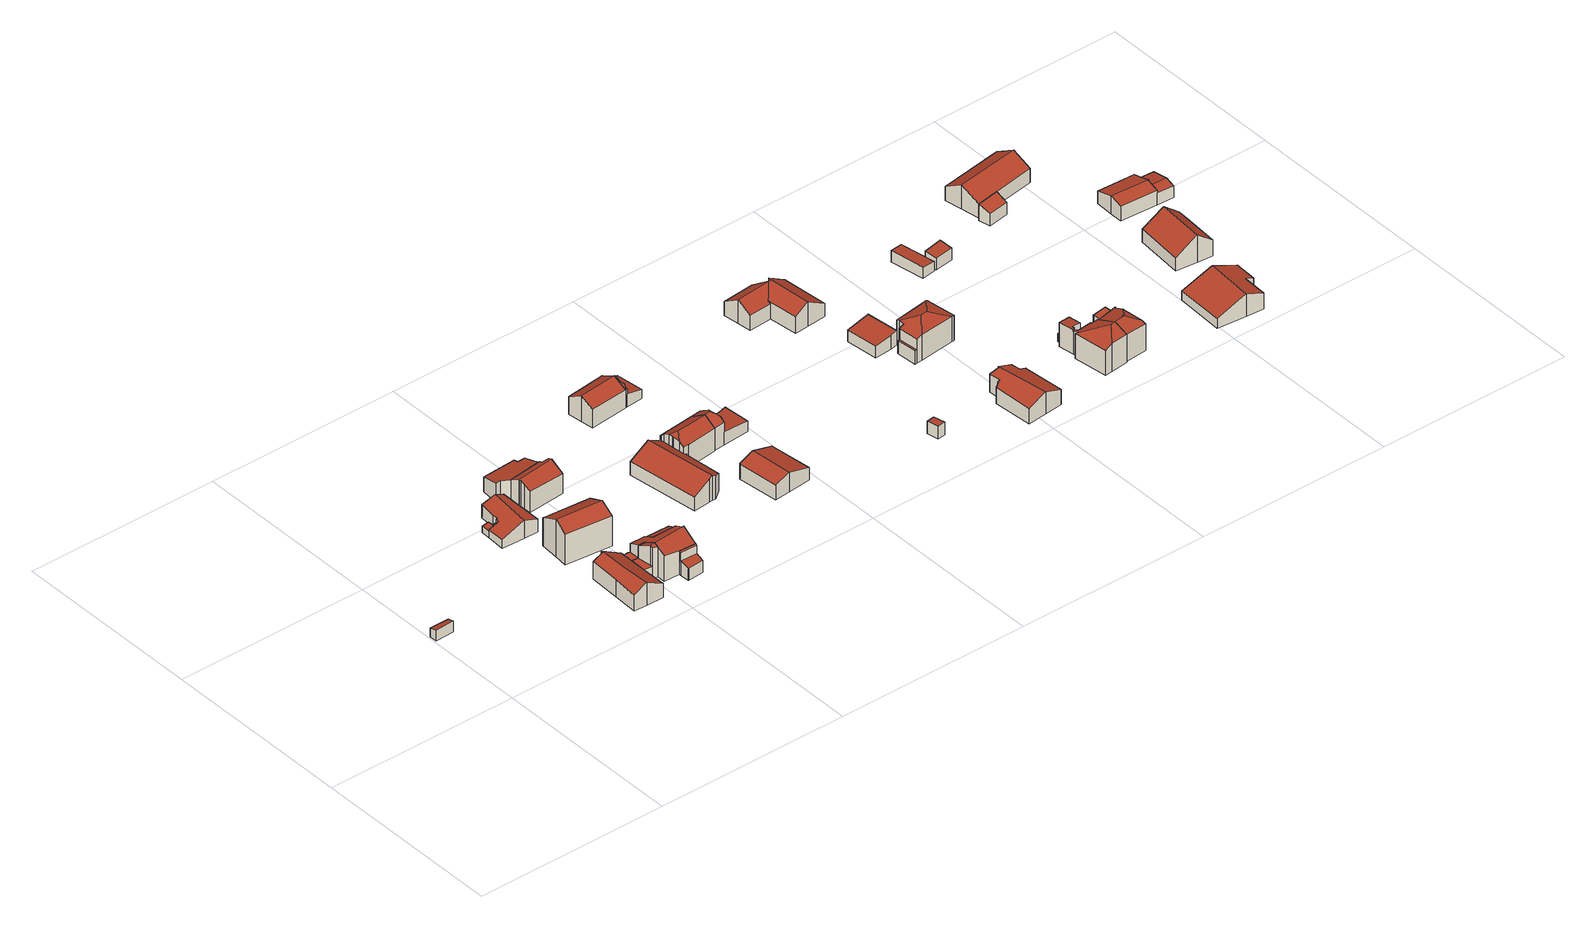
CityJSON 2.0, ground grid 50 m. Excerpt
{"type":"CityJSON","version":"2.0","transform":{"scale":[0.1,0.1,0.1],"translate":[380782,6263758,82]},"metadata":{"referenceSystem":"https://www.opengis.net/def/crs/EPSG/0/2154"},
"CityObjects":{
"building1":{"type":"Building","attributes":{"b3_dak_type":"slanted","b3_h_dak_50p":84.98,"b3_h_dak_70p":85.06,"b3_h_dak_max":85.24,"b3_h_dak_min":84.7,"b3_h_maaiveld":82.26,"b3_kas_warenhuis":false,"b3_reconstructie_onvolledig":false,"b3_rmse_lod12":0.183,"b3_rmse_lod13":0.183,"b3_rmse_lod22":0.0632,"b3_val3dity_lod12":"[]","b3_val3dity_lod13":"[]","b3_val3dity_lod22":"[]","b3_volume_lod12":24.46,"b3_volume_lod13":24.46,"b3_volume_lod22":23.92,"oorspronkelijkbouwjaar":2000},"children":["building1-1"]},
"building1-1":{"type":"BuildingPart","parents":["building1"],"geometry":[{"type":"Solid","lod":"2.2","boundaries":[[[[0,1,2,3]],[[4,2,1,5]],[[6,3,2,4]],[[7,0,3,6]],[[5,1,0,7]],[[5,7,6,4]]]],"semantics":{"surfaces":[{"type":"GroundSurface"},{"type":"WallSurface","on_footprint_edge":true},{"type":"RoofSurface"}],"values":[[0,1,1,1,1,2]]}}]},
"building2":{"type":"Building","attributes":{"b3_dak_type":"slanted","b3_h_dak_50p":87.79,"b3_h_dak_70p":88.23,"b3_h_dak_max":88.96,"b3_h_dak_min":86.03,"b3_h_maaiveld":82.84,"b3_kas_warenhuis":false,"b3_reconstructie_onvolledig":false,"b3_rmse_lod12":0.797,"b3_rmse_lod13":0.797,"b3_rmse_lod22":0.0505,"b3_val3dity_lod12":"[]","b3_val3dity_lod13":"[]","b3_val3dity_lod22":"[]","b3_volume_lod12":601.27,"b3_volume_lod13":601.27,"b3_volume_lod22":552.22,"oorspronkelijkbouwjaar":2000},"children":["building2-1"]},
"building2-1":{"type":"BuildingPart","parents":["building2"],"geometry":[{"type":"Solid","lod":"2.2","boundaries":[[[[8,9,10,11,12,13,14,15,16]],[[17,12,11,18]],[[18,11,10,19]],[[19,10,9,20]],[[21,16,15,22]],[[22,15,14,23]],[[24,13,12,17]],[[25,8,16,21]],[[23,14,13,24]],[[20,9,8,25]],[[23,26,20,25,21,22]],[[20,26,23,24,17,18,19]]]],"semantics":{"surfaces":[{"type":"GroundSurface"},{"type":"WallSurface","on_footprint_edge":true},{"type":"RoofSurface"}],"values":[[0,1,1,1,1,1,1,1,1,1,2,2]]}}]},
"building3":{"type":"Building","attributes":{"b3_dak_type":"slanted","b3_h_dak_50p":86.35,"b3_h_dak_70p":90.58,"b3_h_dak_max":91.64,"b3_h_dak_min":86.2,"b3_h_maaiveld":83.06,"b3_kas_warenhuis":false,"b3_reconstructie_onvolledig":false,"b3_rmse_lod12":2.87,"b3_rmse_lod13":0.502,"b3_rmse_lod22":0.0471,"b3_val3dity_lod12":"[]","b3_val3dity_lod13":"[]","b3_val3dity_lod22":"[]","b3_volume_lod12":102.48,"b3_volume_lod13":75.88,"b3_volume_lod22":73.31,"oorspronkelijkbouwjaar":2000},"children":["building3-1"]},
"building3-1":{"type":"BuildingPart","parents":["building3"],"geometry":[{"type":"Solid","lod":"2.2","boundaries":[[[[27,28,29,30,31,32,33]],[[34,29,28,35]],[[36,30,29,34]],[[37,33,32,38]],[[39,40,31,30,36]],[[38,32,31,40]],[[41,27,33,37]],[[35,28,27,41,42]],[[42,41,43,44]],[[44,43,40,39]],[[44,39,36,34]],[[44,34,35,42]],[[40,43,41,37,38]]]],"semantics":{"surfaces":[{"type":"GroundSurface"},{"type":"WallSurface","on_footprint_edge":true},{"type":"WallSurface","on_footprint_edge":false},{"type":"RoofSurface"}],"values":[[0,1,1,1,1,1,1,1,2,2,3,3,3]]}}]},
"building4":{"type":"Building","attributes":{"b3_dak_type":"slanted","b3_h_dak_50p":91.77,"b3_h_dak_70p":92.19,"b3_h_dak_max":92.94,"b3_h_dak_min":90.46,"b3_h_maaiveld":82.99,"b3_kas_warenhuis":false,"b3_reconstructie_onvolledig":false,"b3_rmse_lod12":0.772,"b3_rmse_lod13":0.772,"b3_rmse_lod22":0.0287,"b3_val3dity_lod12":"[]","b3_val3dity_lod13":"[]","b3_val3dity_lod22":"[]","b3_volume_lod12":939.63,"b3_volume_lod13":939.63,"b3_volume_lod22":898.48,"oorspronkelijkbouwjaar":2000},"children":["building4-1"]},
"building4-1":{"type":"BuildingPart","parents":["building4"],"geometry":[{"type":"Solid","lod":"2.2","boundaries":[[[[45,46,47,48,49,50,51]],[[52,49,48,53]],[[54,45,51,55]],[[55,51,50,56]],[[56,50,49,52]],[[53,48,47,57]],[[57,47,46,58]],[[58,46,45,54]],[[56,52,54,55]],[[58,54,52,53,57]]]],"semantics":{"surfaces":[{"type":"GroundSurface"},{"type":"WallSurface","on_footprint_edge":true},{"type":"RoofSurface"}],"values":[[0,1,1,1,1,1,1,1,2,2]]}}]},
"building5":{"type":"Building","attributes":{"b3_dak_type":"slanted","b3_h_dak_50p":90.3,"b3_h_dak_70p":90.83,"b3_h_dak_max":91.62,"b3_h_dak_min":85.08,"b3_h_maaiveld":83.13,"b3_kas_warenhuis":false,"b3_reconstructie_onvolledig":false,"b3_rmse_lod12":1.57,"b3_rmse_lod13":0.884,"b3_rmse_lod22":0.0894,"b3_val3dity_lod12":"[]","b3_val3dity_lod13":"[]","b3_val3dity_lod22":"[]","b3_volume_lod12":560.76,"b3_volume_lod13":534.8,"b3_volume_lod22":502.31,"oorspronkelijkbouwjaar":2000},"children":["building5-1"]},
"building5-1":{"type":"BuildingPart","parents":["building5"],"geometry":[{"type":"Solid","lod":"2.2","boundaries":[[[[59,33,60,61,62,63,64,65,66,67,68,69,70,71,72,73,28]],[[74,75,60,33,37]],[[76,77,75,74]],[[77,63,62,78]],[[79,28,73,80]],[[81,64,63,77,76,82]],[[80,73,72,83]],[[83,72,71,84]],[[85,69,68,86]],[[87,70,69,85]],[[84,71,70,87]],[[88,89,59,28,79]],[[90,65,64,81]],[[91,66,65,90]],[[92,67,66,91]],[[93,61,60,75]],[[78,62,61,93]],[[86,68,67,92]],[[37,33,59,89]],[[82,76,89,88]],[[78,93,75,77]],[[89,76,74,37]],[[80,86,92,91,90,81,82,88,79]],[[86,80,83,84,87,85]]]],"semantics":{"surfaces":[{"type":"GroundSurface"},{"type":"WallSurface","on_footprint_edge":true},{"type":"WallSurface","on_footprint_edge":false},{"type":"RoofSurface"}],"values":[[0,1,2,1,1,1,1,1,1,1,1,1,1,1,1,1,1,1,1,2,3,3,3,3]]}}]},
"building6":{"type":"Building","attributes":{"b3_dak_type":"slanted","b3_h_dak_50p":87.67,"b3_h_dak_70p":88.48,"b3_h_dak_max":90.01,"b3_h_dak_min":84.7,"b3_h_maaiveld":82.99,"b3_kas_warenhuis":false,"b3_reconstructie_onvolledig":false,"b3_rmse_lod12":1.02,"b3_rmse_lod13":1.02,"b3_rmse_lod22":0.0964,"b3_val3dity_lod12":"[]","b3_val3dity_lod13":"[]","b3_val3dity_lod22":"[]","b3_volume_lod12":1114.11,"b3_volume_lod13":1114.11,"b3_volume_lod22":996.65,"oorspronkelijkbouwjaar":2000},"children":["building6-1","building6-2"]},
"building6-1":{"type":"BuildingPart","parents":["building6"],"geometry":[{"type":"Solid","lod":"2.2","boundaries":[[[[94,95,96,97,98,99,100,101,102,103,104,105,106,107,108,109,110,111,112,113,114]],[[115,114,113,116]],[[117,100,99,118,119]],[[119,118,120,121]],[[121,120,111,110,122]],[[122,110,109,123]],[[123,109,108,124]],[[125,102,101,126]],[[126,101,100,117]],[[118,99,98,127]],[[128,96,95,129]],[[127,98,97,130]],[[130,97,96,128]],[[131,94,114,115]],[[132,103,102,125]],[[133,104,103,132]],[[134,107,106,135]],[[124,108,107,134]],[[135,106,105,136]],[[136,105,104,133]],[[137,112,111,120]],[[116,113,112,137]],[[129,95,94,131]],[[122,125,126,117,119,121]],[[129,131,115,116,137,120,118,127,130,128]],[[125,122,123,124,134,135,136,133,132]]]],"semantics":{"surfaces":[{"type":"GroundSurface"},{"type":"WallSurface","on_footprint_edge":true},{"type":"WallSurface","on_footprint_edge":false},{"type":"RoofSurface"}],"values":[[0,1,1,2,1,1,1,1,1,1,1,1,1,1,1,1,1,1,1,1,1,1,1,3,3,3]]}}]},
"building6-2":{"type":"BuildingPart","parents":["building6"],"geometry":[{"type":"Solid","lod":"2.2","boundaries":[[[[138,139,140,141,142,143,144,145,146,147,148,149,150]],[[151,152,153,154]],[[155,139,138,156]],[[156,138,150,157]],[[158,147,146,159]],[[159,146,145,160]],[[161,148,147,158]],[[160,145,144,153]],[[154,153,144,143,162]],[[163,140,139,155]],[[162,143,142,164]],[[165,161,152,151]],[[166,149,148,161,165]],[[157,150,149,166]],[[167,141,140,163]],[[164,142,141,167]],[[152,161,158,159,160,153]],[[164,155,156,157,166,165,151,154,162]],[[164,167,163,155]]]],"semantics":{"surfaces":[{"type":"GroundSurface"},{"type":"WallSurface","on_footprint_edge":false},{"type":"WallSurface","on_footprint_edge":true},{"type":"RoofSurface"}],"values":[[0,1,2,2,2,2,2,2,2,2,2,1,2,2,2,2,3,3,3]]}}]},
"building7":{"type":"Building","attributes":{"b3_dak_type":"slanted","b3_h_dak_50p":86.74,"b3_h_dak_70p":86.91,"b3_h_dak_max":89.4,"b3_h_dak_min":86.29,"b3_h_maaiveld":83.19,"b3_kas_warenhuis":false,"b3_reconstructie_onvolledig":false,"b3_rmse_lod12":1.08,"b3_rmse_lod13":1.08,"b3_rmse_lod22":0.0556,"b3_val3dity_lod12":"[]","b3_val3dity_lod13":"[]","b3_val3dity_lod22":"[]","b3_volume_lod12":47.01,"b3_volume_lod13":47.01,"b3_volume_lod22":50.11,"oorspronkelijkbouwjaar":2000},"children":["building7-1"]},
"building7-1":{"type":"BuildingPart","parents":["building7"],"geometry":[{"type":"Solid","lod":"2.2","boundaries":[[[[168,169,170,171,172,173,174]],[[175,169,168,176]],[[177,178,176,179]],[[84,173,172,178,177]],[[178,172,171,180]],[[181,174,173,84]],[[180,171,170,182]],[[182,170,169,175]],[[179,176,168,174,181]],[[182,175,176,178,180]],[[179,181,84,177]]]],"semantics":{"surfaces":[{"type":"GroundSurface"},{"type":"WallSurface","on_footprint_edge":true},{"type":"WallSurface","on_footprint_edge":false},{"type":"RoofSurface"}],"values":[[0,1,2,1,1,1,1,1,1,3,3]]}}]},
"building8":{"type":"Building","attributes":{"b3_dak_type":"slanted","b3_h_dak_50p":89.54,"b3_h_dak_70p":89.79,"b3_h_dak_max":90.24,"b3_h_dak_min":88.8,"b3_h_maaiveld":83.33,"b3_kas_warenhuis":false,"b3_reconstructie_onvolledig":false,"b3_rmse_lod12":0.358,"b3_rmse_lod13":0.358,"b3_rmse_lod22":0.08,"b3_val3dity_lod12":"[]","b3_val3dity_lod13":"[]","b3_val3dity_lod22":"[]","b3_volume_lod12":74.98,"b3_volume_lod13":74.98,"b3_volume_lod22":73.35,"oorspronkelijkbouwjaar":2000},"children":["building8-1"]},
"building8-1":{"type":"BuildingPart","parents":["building8"],"geometry":[{"type":"Solid","lod":"2.2","boundaries":[[[[183,184,185,186]],[[187,184,183,188]],[[189,185,184,187]],[[188,183,186,190]],[[190,186,185,189]],[[190,189,187,188]]]],"semantics":{"surfaces":[{"type":"GroundSurface"},{"type":"WallSurface","on_footprint_edge":true},{"type":"RoofSurface"}],"values":[[0,1,1,1,1,2]]}}]},
"building9":{"type":"Building","attributes":{"b3_dak_type":"slanted","b3_h_dak_50p":89.58,"b3_h_dak_70p":90.13,"b3_h_dak_max":92.43,"b3_h_dak_min":85.33,"b3_h_maaiveld":83.82,"b3_kas_warenhuis":false,"b3_reconstructie_onvolledig":false,"b3_rmse_lod12":1.23,"b3_rmse_lod13":1.23,"b3_rmse_lod22":0.168,"b3_val3dity_lod12":"[]","b3_val3dity_lod13":"[]","b3_val3dity_lod22":"[306]","b3_volume_lod12":1476.25,"b3_volume_lod13":1476.25,"b3_volume_lod22":1349.57,"oorspronkelijkbouwjaar":2000},"children":["building9-1"]},
"building9-1":{"type":"BuildingPart","parents":["building9"],"geometry":[{"type":"Solid","lod":"2.2","boundaries":[[[[191,192,193,194,195,196,197,198,199,200,201,202,203,204,205]],[[206,207,208,209]],[[210,211,197,196,212]],[[213,199,198,214]],[[214,198,197,211]],[[209,208,215,216]],[[217,218,219,220]],[[212,196,195,221]],[[221,195,194,222]],[[222,194,193,223]],[[223,193,192,224]],[[225,205,204,226]],[[216,215,227,228]],[[229,230,207,206]],[[220,219,230,229]],[[231,202,201,232]],[[232,201,200,233]],[[233,200,199,213]],[[234,191,205,225]],[[235,203,202,231]],[[226,204,203,235]],[[224,192,191,234,236]],[[237,238,218,217]],[[228,227,211,210]],[[236,234,238,237]],[[220,229,206,209,239,217]],[[232,225,226,235,231]],[[228,210,212,221,240,239,209,216]],[[236,237,217,239,240,221,222,223,224]],[[225,232,233,213,214,211,227,215,208,207,230,219,218,238,234]]]],"semantics":{"surfaces":[{"type":"GroundSurface"},{"type":"WallSurface","on_footprint_edge":false},{"type":"WallSurface","on_footprint_edge":true},{"type":"RoofSurface"}],"values":[[0,1,2,2,2,1,1,2,2,2,2,2,1,1,1,2,2,2,2,2,2,2,1,1,1,3,3,3,3,3]]}}]},
"building10":{"type":"Building","attributes":{"b3_dak_type":"slanted","b3_h_dak_50p":90.1,"b3_h_dak_70p":90.48,"b3_h_dak_max":91.11,"b3_h_dak_min":89.05,"b3_h_maaiveld":84.36,"b3_kas_warenhuis":false,"b3_reconstructie_onvolledig":false,"b3_rmse_lod12":0.648,"b3_rmse_lod13":0.648,"b3_rmse_lod22":0.0218,"b3_val3dity_lod12":"[]","b3_val3dity_lod13":"[]","b3_val3dity_lod22":"[201]","b3_volume_lod12":441.65,"b3_volume_lod13":441.65,"b3_volume_lod22":416.26,"oorspronkelijkbouwjaar":2000},"children":["building10-1"]},
"building10-1":{"type":"BuildingPart","parents":["building10"],"geometry":[{"type":"Solid","lod":"2.2","boundaries":[[[[241,242,243,244,245,246,247]],[[248,241,247,249]],[[250,245,244,251]],[[252,243,242,253]],[[249,247,246,254]],[[253,242,241,248]],[[254,246,245,250]],[[251,244,243,252]],[[253,248,249,254]],[[251,252,253,254,250]]]],"semantics":{"surfaces":[{"type":"GroundSurface"},{"type":"WallSurface","on_footprint_edge":true},{"type":"RoofSurface"}],"values":[[0,1,1,1,1,1,1,1,2,2]]}}]},
"building11":{"type":"Building","attributes":{"b3_dak_type":"slanted","b3_h_dak_50p":88.26,"b3_h_dak_70p":88.58,"b3_h_dak_max":89.19,"b3_h_dak_min":87.08,"b3_h_maaiveld":83.81,"b3_kas_warenhuis":false,"b3_reconstructie_onvolledig":false,"b3_rmse_lod12":0.593,"b3_rmse_lod13":0.593,"b3_rmse_lod22":0.0233,"b3_val3dity_lod12":"[]","b3_val3dity_lod13":"[]","b3_val3dity_lod22":"[]","b3_volume_lod12":516.7,"b3_volume_lod13":516.7,"b3_volume_lod22":480.72,"oorspronkelijkbouwjaar":2000},"children":["building11-1"]},
"building11-1":{"type":"BuildingPart","parents":["building11"],"geometry":[{"type":"Solid","lod":"2.2","boundaries":[[[[255,256,257,258,259,260,261,262]],[[263,256,255,264]],[[264,255,262,265]],[[266,257,256,263]],[[265,262,261,267]],[[268,258,257,266]],[[269,259,258,268]],[[267,261,260,270]],[[270,260,259,269]],[[267,268,266,263,264,265]],[[270,269,268,267]]]],"semantics":{"surfaces":[{"type":"GroundSurface"},{"type":"WallSurface","on_footprint_edge":true},{"type":"RoofSurface"}],"values":[[0,1,1,1,1,1,1,1,1,2,2]]}}]},
"building12":{"type":"Building","attributes":{"b3_dak_type":"slanted","b3_h_dak_50p":87.43,"b3_h_dak_70p":87.68,"b3_h_dak_max":91.15,"b3_h_dak_min":86.71,"b3_h_maaiveld":84.43,"b3_kas_warenhuis":false,"b3_reconstructie_onvolledig":false,"b3_rmse_lod12":1.05,"b3_rmse_lod13":1.05,"b3_rmse_lod22":0.369,"b3_val3dity_lod12":"[]","b3_val3dity_lod13":"[]","b3_val3dity_lod22":"[]","b3_volume_lod12":102.94,"b3_volume_lod13":102.94,"b3_volume_lod22":99.22,"oorspronkelijkbouwjaar":2000},"children":["building12-1"]},
"building12-1":{"type":"BuildingPart","parents":["building12"],"geometry":[{"type":"Solid","lod":"2.2","boundaries":[[[[247,246,271,272,273,274]],[[275,272,271,276]],[[277,273,272,275]],[[276,271,246,278]],[[279,280,278,254]],[[281,274,273,277]],[[249,247,274,281,282]],[[254,278,246,247,249]],[[282,281,283,284]],[[285,286,287,288]],[[288,287,280,279]],[[284,283,286,285]],[[284,285,288,279,254,249,282]],[[286,283,281,277,275,276,278,280,287]]]],"semantics":{"surfaces":[{"type":"GroundSurface"},{"type":"WallSurface","on_footprint_edge":true},{"type":"WallSurface","on_footprint_edge":false},{"type":"RoofSurface"}],"values":[[0,1,1,1,2,1,1,1,2,2,2,2,3,3]]}}]},
"building13":{"type":"Building","attributes":{"b3_dak_type":"slanted","b3_h_dak_50p":87.21,"b3_h_dak_70p":89.55,"b3_h_dak_max":91.91,"b3_h_dak_min":86.54,"b3_h_maaiveld":83.88,"b3_kas_warenhuis":false,"b3_reconstructie_onvolledig":false,"b3_rmse_lod12":1.86,"b3_rmse_lod13":0.477,"b3_rmse_lod22":0.0956,"b3_val3dity_lod12":"[]","b3_val3dity_lod13":"[]","b3_val3dity_lod22":"[]","b3_volume_lod12":240.67,"b3_volume_lod13":294.83,"b3_volume_lod22":278.06,"oorspronkelijkbouwjaar":2000},"children":["building13-1"]},
"building13-1":{"type":"BuildingPart","parents":["building13"],"geometry":[{"type":"Solid","lod":"2.2","boundaries":[[[[289,290,291,292,293,294,295,296,297]],[[298,299,300,301]],[[301,300,302,303]],[[222,295,294,304]],[[304,294,293,212]],[[305,306,307,308]],[[309,292,291,310]],[[212,293,292,309,311]],[[311,309,312,313]],[[314,315,297,296,316]],[[317,289,297,315]],[[316,296,295,222]],[[313,312,306,305]],[[310,291,290,318]],[[318,290,289,317]],[[303,302,315,314]],[[308,307,299,298]],[[313,305,319,304,212,311]],[[308,298,301,303,320,319,305]],[[303,314,316,222,304,319,320]],[[299,307,306,312,309,310,318,317,315,302,300]]]],"semantics":{"surfaces":[{"type":"GroundSurface"},{"type":"WallSurface","on_footprint_edge":false},{"type":"WallSurface","on_footprint_edge":true},{"type":"RoofSurface"}],"values":[[0,1,1,2,2,1,2,2,1,2,2,2,1,2,2,1,1,3,3,3,3]]}}]},
"building14":{"type":"Building","attributes":{"b3_dak_type":"horizontal","b3_h_dak_50p":87.62,"b3_h_dak_70p":87.65,"b3_h_dak_max":87.75,"b3_h_dak_min":87.48,"b3_h_maaiveld":84.26,"b3_kas_warenhuis":false,"b3_reconstructie_onvolledig":false,"b3_rmse_lod12":0.069,"b3_rmse_lod13":0.069,"b3_rmse_lod22":0.041,"b3_val3dity_lod12":"[]","b3_val3dity_lod13":"[]","b3_val3dity_lod22":"[]","b3_volume_lod12":21.98,"b3_volume_lod13":21.98,"b3_volume_lod22":21.77,"oorspronkelijkbouwjaar":2000},"children":["building14-1"]},
"building14-1":{"type":"BuildingPart","parents":["building14"],"geometry":[{"type":"Solid","lod":"2.2","boundaries":[[[[321,322,323,324]],[[325,321,324,326]],[[326,324,323,327]],[[327,323,322,328]],[[328,322,321,325]],[[328,325,326,327]]]],"semantics":{"surfaces":[{"type":"GroundSurface"},{"type":"WallSurface","on_footprint_edge":true},{"type":"RoofSurface"}],"values":[[0,1,1,1,1,2]]}}]},
"building15":{"type":"Building","attributes":{"b3_dak_type":"slanted","b3_h_dak_50p":90.36,"b3_h_dak_70p":90.85,"b3_h_dak_max":91.66,"b3_h_dak_min":88.48,"b3_h_maaiveld":85.11,"b3_kas_warenhuis":false,"b3_reconstructie_onvolledig":false,"b3_rmse_lod12":0.97,"b3_rmse_lod13":0.97,"b3_rmse_lod22":0.0433,"b3_val3dity_lod12":"[]","b3_val3dity_lod13":"[]","b3_val3dity_lod22":"[201]","b3_volume_lod12":926.29,"b3_volume_lod13":926.29,"b3_volume_lod22":838.85,"oorspronkelijkbouwjaar":2000},"children":["building15-1"]},
"building15-1":{"type":"BuildingPart","parents":["building15"],"geometry":[{"type":"Solid","lod":"2.2","boundaries":[[[[329,330,331,332,333,334,335,336,337,338,339]],[[340,341,342,343]],[[343,342,344]],[[345,335,334,346]],[[346,334,333,347]],[[348,349,336,335,345]],[[350,337,336,349]],[[351,338,337,350]],[[352,339,338,351]],[[349,348,353]],[[354,332,331,355]],[[355,331,330,341,340]],[[347,333,332,354]],[[356,329,339,352]],[[341,330,329,356]],[[353,348,345,346,344,342]],[[347,354,355,340,343,344,346]],[[342,351,350,349,353]],[[351,342,341,356,352]]]],"semantics":{"surfaces":[{"type":"GroundSurface"},{"type":"WallSurface","on_footprint_edge":false},{"type":"WallSurface","on_footprint_edge":true},{"type":"RoofSurface"}],"values":[[0,1,1,2,2,2,2,2,2,1,2,2,2,2,2,3,3,3,3]]}}]},
"building16":{"type":"Building","attributes":{"b3_dak_type":"multiple horizontal","b3_h_dak_50p":88.19,"b3_h_dak_70p":88.34,"b3_h_dak_max":91.47,"b3_h_dak_min":87.82,"b3_h_maaiveld":84.66,"b3_kas_warenhuis":false,"b3_reconstructie_onvolledig":false,"b3_rmse_lod12":0.484,"b3_rmse_lod13":0.484,"b3_rmse_lod22":0.395,"b3_val3dity_lod12":"[]","b3_val3dity_lod13":"[]","b3_val3dity_lod22":"[]","b3_volume_lod12":197.73,"b3_volume_lod13":197.73,"b3_volume_lod22":189.98,"oorspronkelijkbouwjaar":2000},"children":["building16-1"]},
"building16-1":{"type":"BuildingPart","parents":["building16"],"geometry":[{"type":"Solid","lod":"2.2","boundaries":[[[[357,358,359,360,361]],[[362,358,357,363]],[[363,357,361,364]],[[365,359,358,362]],[[366,360,359,365]],[[364,361,360,366]],[[364,366,365,362,363]]]],"semantics":{"surfaces":[{"type":"GroundSurface"},{"type":"WallSurface","on_footprint_edge":true},{"type":"RoofSurface"}],"values":[[0,1,1,1,1,1,2]]}}]},
"building17":{"type":"Building","attributes":{"b3_dak_type":"slanted","b3_h_dak_50p":89.66,"b3_h_dak_70p":89.98,"b3_h_dak_max":90.63,"b3_h_dak_min":88.58,"b3_h_maaiveld":84.7,"b3_kas_warenhuis":false,"b3_reconstructie_onvolledig":false,"b3_rmse_lod12":0.62,"b3_rmse_lod13":0.62,"b3_rmse_lod22":0.0308,"b3_val3dity_lod12":"[]","b3_val3dity_lod13":"[]","b3_val3dity_lod22":"[]","b3_volume_lod12":635.58,"b3_volume_lod13":635.58,"b3_volume_lod22":594.95,"oorspronkelijkbouwjaar":2000},"children":["building17-1"]},
"building17-1":{"type":"BuildingPart","parents":["building17"],"geometry":[{"type":"Solid","lod":"2.2","boundaries":[[[[367,368,369,370,371,372,373,374,375,376,377,378,379,380,381,382,383,384]],[[385,374,373,386]],[[387,375,374,385]],[[386,373,372,388]],[[389,377,376,390]],[[390,376,375,387]],[[391,370,369,392]],[[393,384,383,394]],[[394,383,382,395]],[[395,382,381,396]],[[388,372,371,397]],[[398,378,377,389]],[[396,381,380,399]],[[399,380,379,400]],[[400,379,378,398]],[[397,371,370,391]],[[392,369,368,401]],[[402,367,384,393]],[[401,368,367,402]],[[397,400,398,389,390,387,385,386,388]],[[400,397,391,392,401,402,393,394,395,396,399]]]],"semantics":{"surfaces":[{"type":"GroundSurface"},{"type":"WallSurface","on_footprint_edge":true},{"type":"RoofSurface"}],"values":[[0,1,1,1,1,1,1,1,1,1,1,1,1,1,1,1,1,1,1,2,2]]}}]},
"building18":{"type":"Building","attributes":{"b3_dak_type":"slanted","b3_h_dak_50p":91.85,"b3_h_dak_70p":92.13,"b3_h_dak_max":93.68,"b3_h_dak_min":88.23,"b3_h_maaiveld":84.84,"b3_kas_warenhuis":false,"b3_reconstructie_onvolledig":false,"b3_rmse_lod12":0.992,"b3_rmse_lod13":0.479,"b3_rmse_lod22":0.143,"b3_val3dity_lod12":"[]","b3_val3dity_lod13":"[]","b3_val3dity_lod22":"[]","b3_volume_lod12":647.7,"b3_volume_lod13":636.54,"b3_volume_lod22":617.47,"oorspronkelijkbouwjaar":2000},"children":["building18-1"]},
"building18-1":{"type":"BuildingPart","parents":["building18"],"geometry":[{"type":"Solid","lod":"2.2","boundaries":[[[[403,404,405,406,407,408,409,410,411,412,413,414,415,416,417]],[[418,406,405,419]],[[420,407,406,418,421]],[[421,418,422,423]],[[419,405,404,424]],[[425,410,409,426]],[[426,409,408,427]],[[423,422,403,417,428]],[[429,411,410,425]],[[427,408,407,420]],[[430,416,415,431]],[[431,415,414,432]],[[432,414,413,433]],[[428,417,416,430]],[[424,404,403,422]],[[433,413,412,434]],[[434,412,411,429]],[[428,435,427,420,421,423]],[[435,436,425,426,427]],[[428,430,437,436,435]],[[424,422,418,419]],[[434,429,425,436,437,430,431,432,433]]]],"semantics":{"surfaces":[{"type":"GroundSurface"},{"type":"WallSurface","on_footprint_edge":true},{"type":"WallSurface","on_footprint_edge":false},{"type":"RoofSurface"}],"values":[[0,1,1,2,1,1,1,1,1,1,1,1,1,1,1,1,1,3,3,3,3,3]]}}]},
"building19":{"type":"Building","attributes":{"b3_dak_type":"slanted","b3_h_dak_50p":92.18,"b3_h_dak_70p":92.72,"b3_h_dak_max":94.04,"b3_h_dak_min":87.14,"b3_h_maaiveld":85,"b3_kas_warenhuis":false,"b3_reconstructie_onvolledig":false,"b3_rmse_lod12":1.75,"b3_rmse_lod13":0.882,"b3_rmse_lod22":0.0841,"b3_val3dity_lod12":"[]","b3_val3dity_lod13":"[]","b3_val3dity_lod22":"[]","b3_volume_lod12":627.2,"b3_volume_lod13":593.58,"b3_volume_lod22":560.52,"oorspronkelijkbouwjaar":2000},"children":["building19-1"]},
"building19-1":{"type":"BuildingPart","parents":["building19"],"geometry":[{"type":"Solid","lod":"2.2","boundaries":[[[[438,439,440,441,442,443,444,445,446,447,448,449,450,451,452,453,454,455,456,457]],[[458,440,439,459]],[[460,441,440,458,461]],[[462,443,442,463]],[[464,445,444,465]],[[466,467,468,469]],[[467,454,453,470]],[[471,452,451,472]],[[470,453,452,471]],[[465,444,443,462]],[[461,458,473,474]],[[474,473,475,476]],[[463,442,441,460]],[[477,449,448,478,479]],[[480,455,454,467,466]],[[481,482,456,455,480]],[[483,457,456,482]],[[479,478,482,481]],[[484,447,446,485]],[[485,446,445,464]],[[472,451,450,486]],[[469,468,486,487]],[[478,448,447,484]],[[476,475,438,457,483]],[[459,439,438,475]],[[487,486,450,449,477]],[[463,460,488,489,462]],[[488,464,465,462,489]],[[486,468,467,470,471,472]],[[476,483,482,478,484,485,464,488,460,461,474]],[[459,475,473,458]],[[487,477,479,481,480,466,469]]]],"semantics":{"surfaces":[{"type":"GroundSurface"},{"type":"WallSurface","on_footprint_edge":true},{"type":"WallSurface","on_footprint_edge":false},{"type":"RoofSurface"}],"values":[[0,1,1,1,1,2,1,1,1,1,2,2,1,1,1,1,1,2,1,1,1,2,1,1,1,1,3,3,3,3,3,3]]}}]},
"building20":{"type":"Building","attributes":{"b3_dak_type":"slanted","b3_h_dak_50p":88.07,"b3_h_dak_70p":88.17,"b3_h_dak_max":88.59,"b3_h_dak_min":87.8,"b3_h_maaiveld":85.17,"b3_kas_warenhuis":false,"b3_reconstructie_onvolledig":false,"b3_rmse_lod12":0.166,"b3_rmse_lod13":0.166,"b3_rmse_lod22":0.119,"b3_val3dity_lod12":"[]","b3_val3dity_lod13":"[]","b3_val3dity_lod22":"[]","b3_volume_lod12":95.17,"b3_volume_lod13":95.17,"b3_volume_lod22":91.82,"oorspronkelijkbouwjaar":2000},"children":["building20-1"]},
"building20-1":{"type":"BuildingPart","parents":["building20"],"geometry":[{"type":"Solid","lod":"2.2","boundaries":[[[[490,491,492,493]],[[494,490,493,495]],[[495,493,492,496]],[[496,492,491,497]],[[497,491,490,494]],[[497,494,495,496]]]],"semantics":{"surfaces":[{"type":"GroundSurface"},{"type":"WallSurface","on_footprint_edge":true},{"type":"RoofSurface"}],"values":[[0,1,1,1,1,2]]}}]},
"building21":{"type":"Building","attributes":{"b3_dak_type":"slanted","b3_h_dak_50p":92.69,"b3_h_dak_70p":93.09,"b3_h_dak_max":94.12,"b3_h_dak_min":88.19,"b3_h_maaiveld":85.27,"b3_kas_warenhuis":false,"b3_reconstructie_onvolledig":false,"b3_rmse_lod12":2.22,"b3_rmse_lod13":0.6,"b3_rmse_lod22":0.0757,"b3_val3dity_lod12":"[]","b3_val3dity_lod13":"[]","b3_val3dity_lod22":"[204]","b3_volume_lod12":545.87,"b3_volume_lod13":473.23,"b3_volume_lod22":454.11,"oorspronkelijkbouwjaar":2000},"children":["building21-1"]},
"building21-1":{"type":"BuildingPart","parents":["building21"],"geometry":[{"type":"Solid","lod":"2.2","boundaries":[[[[498,499,500,501,502,503,504,505,506,507,508,509,510,511]],[[460,502,501,463]],[[512,513,514]],[[515,516,503,502,460]],[[463,501,500,517]],[[518,509,508,519]],[[519,508,507,520]],[[521,504,503,516]],[[522,523,524,516,515]],[[525,505,504,521]],[[520,507,506,526]],[[517,500,499,527]],[[528,511,510,529,530]],[[531,498,511,528]],[[530,529,532,533]],[[529,510,509,518]],[[534,525,524,523]],[[526,506,505,525,534]],[[513,512,535]],[[527,499,498,531]],[[533,532,523,522]],[[524,525,521,516]],[[533,522,515,460,536,514,513,535,531,528,530]],[[527,512,514,536,460,463,517]],[[512,527,531,535]],[[523,532,529,518,519,520,526,534]]]],"semantics":{"surfaces":[{"type":"GroundSurface"},{"type":"WallSurface","on_footprint_edge":true},{"type":"WallSurface","on_footprint_edge":false},{"type":"RoofSurface"}],"values":[[0,1,2,1,1,1,1,1,2,1,1,1,1,1,2,1,2,1,2,1,2,3,3,3,3,3]]}}]},
"building22":{"type":"Building","attributes":{"b3_dak_type":"slanted","b3_h_dak_50p":88.34,"b3_h_dak_70p":88.52,"b3_h_dak_max":89.14,"b3_h_dak_min":88.21,"b3_h_maaiveld":84.97,"b3_kas_warenhuis":false,"b3_reconstructie_onvolledig":false,"b3_rmse_lod12":0.253,"b3_rmse_lod13":0.253,"b3_rmse_lod22":0.191,"b3_val3dity_lod12":"[]","b3_val3dity_lod13":"[]","b3_val3dity_lod22":"[]","b3_volume_lod12":54.71,"b3_volume_lod13":54.71,"b3_volume_lod22":53.26,"oorspronkelijkbouwjaar":2000},"children":["building22-1"]},
"building22-1":{"type":"BuildingPart","parents":["building22"],"geometry":[{"type":"Solid","lod":"2.2","boundaries":[[[[537,538,539,540]],[[541,537,540,542]],[[542,540,539,543]],[[543,539,538,544]],[[544,538,537,541]],[[544,541,542,543]]]],"semantics":{"surfaces":[{"type":"GroundSurface"},{"type":"WallSurface","on_footprint_edge":true},{"type":"RoofSurface"}],"values":[[0,1,1,1,1,2]]}}]},
"building23":{"type":"Building","attributes":{"b3_dak_type":"slanted","b3_h_dak_50p":89.71,"b3_h_dak_70p":90.01,"b3_h_dak_max":90.38,"b3_h_dak_min":89.06,"b3_h_maaiveld":85.86,"b3_kas_warenhuis":false,"b3_reconstructie_onvolledig":false,"b3_rmse_lod12":0.46,"b3_rmse_lod13":0.46,"b3_rmse_lod22":0.0169,"b3_val3dity_lod12":"[]","b3_val3dity_lod13":"[]","b3_val3dity_lod22":"[]","b3_volume_lod12":69.83,"b3_volume_lod13":69.83,"b3_volume_lod22":65.51,"oorspronkelijkbouwjaar":2000},"children":["building23-1"]},
"building23-1":{"type":"BuildingPart","parents":["building23"],"geometry":[{"type":"Solid","lod":"2.2","boundaries":[[[[545,546,547,548]],[[549,546,545,550]],[[550,545,548,551]],[[552,547,546,549]],[[551,548,547,552]],[[551,552,549,550]]]],"semantics":{"surfaces":[{"type":"GroundSurface"},{"type":"WallSurface","on_footprint_edge":true},{"type":"RoofSurface"}],"values":[[0,1,1,1,1,2]]}}]},
"building24":{"type":"Building","attributes":{"b3_dak_type":"slanted","b3_h_dak_50p":90.37,"b3_h_dak_70p":90.92,"b3_h_dak_max":91.8,"b3_h_dak_min":88.21,"b3_h_maaiveld":85.66,"b3_kas_warenhuis":false,"b3_reconstructie_onvolledig":false,"b3_rmse_lod12":1.15,"b3_rmse_lod13":1.15,"b3_rmse_lod22":0.0241,"b3_val3dity_lod12":"[]","b3_val3dity_lod13":"[]","b3_val3dity_lod22":"[]","b3_volume_lod12":853.07,"b3_volume_lod13":853.07,"b3_volume_lod22":748.32,"oorspronkelijkbouwjaar":2000},"children":["building24-1"]},
"building24-1":{"type":"BuildingPart","parents":["building24"],"geometry":[{"type":"Solid","lod":"2.2","boundaries":[[[[553,554,555,556,557,558,559,560]],[[561,555,554,562]],[[563,556,555,561]],[[562,554,553,564]],[[565,558,557,566]],[[567,559,558,565]],[[568,560,559,567]],[[566,557,556,563]],[[564,553,560,568]],[[562,564,563,561]],[[564,568,567,565,566,563]]]],"semantics":{"surfaces":[{"type":"GroundSurface"},{"type":"WallSurface","on_footprint_edge":true},{"type":"RoofSurface"}],"values":[[0,1,1,1,1,1,1,1,1,2,2]]}}]},
"building25":{"type":"Building","attributes":{"b3_dak_type":"slanted","b3_h_dak_50p":91.71,"b3_h_dak_70p":92.29,"b3_h_dak_max":94.22,"b3_h_dak_min":90.26,"b3_h_maaiveld":86.56,"b3_kas_warenhuis":false,"b3_reconstructie_onvolledig":false,"b3_rmse_lod12":0.998,"b3_rmse_lod13":0.998,"b3_rmse_lod22":0.0868,"b3_val3dity_lod12":"[]","b3_val3dity_lod13":"[]","b3_val3dity_lod22":"[104]","b3_volume_lod12":894.69,"b3_volume_lod13":894.69,"b3_volume_lod22":809.18,"oorspronkelijkbouwjaar":2000},"children":["building25-1"]},
"building25-1":{"type":"BuildingPart","parents":["building25"],"geometry":[{"type":"Solid","lod":"2.2","boundaries":[[[[569,570,571,572,573,574,575]],[[576,572,571,577]],[[578,573,572,576]],[[579,574,573,578]],[[577,571,570,580]],[[552,575,574,579]],[[581,569,575,552]],[[580,570,569,581]],[[581,576,577,580]],[[576,581,552,579,578]]]],"semantics":{"surfaces":[{"type":"GroundSurface"},{"type":"WallSurface","on_footprint_edge":true},{"type":"RoofSurface"}],"values":[[0,1,1,1,1,1,1,1,2,2]]}}]},
"building26":{"type":"Building","attributes":{"b3_dak_type":"slanted","b3_h_dak_50p":91.61,"b3_h_dak_70p":92.35,"b3_h_dak_max":93.4,"b3_h_dak_min":89.29,"b3_h_maaiveld":86,"b3_kas_warenhuis":false,"b3_reconstructie_onvolledig":false,"b3_rmse_lod12":1.3,"b3_rmse_lod13":1.3,"b3_rmse_lod22":0.0349,"b3_val3dity_lod12":"[]","b3_val3dity_lod13":"[]","b3_val3dity_lod22":"[]","b3_volume_lod12":713.86,"b3_volume_lod13":713.86,"b3_volume_lod22":637.01,"oorspronkelijkbouwjaar":2000},"children":["building26-1"]},
"building26-1":{"type":"BuildingPart","parents":["building26"],"geometry":[{"type":"Solid","lod":"2.2","boundaries":[[[[582,583,584,585,586,587,588]],[[589,588,587,590]],[[590,587,586,591]],[[591,586,585,592]],[[593,584,583,594]],[[592,585,584,593]],[[595,582,588,589]],[[594,583,582,595]],[[592,593,594,590,591]],[[594,595,589,590]]]],"semantics":{"surfaces":[{"type":"GroundSurface"},{"type":"WallSurface","on_footprint_edge":true},{"type":"RoofSurface"}],"values":[[0,1,1,1,1,1,1,1,2,2]]}}]},
"building27":{"type":"Building","attributes":{"b3_dak_type":"slanted","b3_h_dak_50p":90.19,"b3_h_dak_70p":90.51,"b3_h_dak_max":91.2,"b3_h_dak_min":88.84,"b3_h_maaiveld":86.16,"b3_kas_warenhuis":false,"b3_reconstructie_onvolledig":false,"b3_rmse_lod12":0.585,"b3_rmse_lod13":0.585,"b3_rmse_lod22":0.0323,"b3_val3dity_lod12":"[]","b3_val3dity_lod13":"[]","b3_val3dity_lod22":"[]","b3_volume_lod12":467.42,"b3_volume_lod13":467.42,"b3_volume_lod22":425.13,"oorspronkelijkbouwjaar":2000},"children":["building27-1"]},
"building27-1":{"type":"BuildingPart","parents":["building27"],"geometry":[{"type":"Solid","lod":"2.2","boundaries":[[[[596,597,598,599,600,601,602,603,604]],[[605,600,599,606]],[[607,604,603,608]],[[609,596,604,607]],[[610,602,601,611]],[[606,599,598,612]],[[612,598,597,613]],[[608,603,602,610,614]],[[614,610,615,616]],[[611,601,600,605]],[[617,618,613,619]],[[616,615,620,621]],[[621,620,622,623]],[[623,622,618,617]],[[619,613,597,596,609]],[[605,624,615,610,611]],[[616,621,607,608,614]],[[618,622,620,615,624,605,606,612,613]],[[619,609,607,621,623,617]]]],"semantics":{"surfaces":[{"type":"GroundSurface"},{"type":"WallSurface","on_footprint_edge":true},{"type":"WallSurface","on_footprint_edge":false},{"type":"RoofSurface"}],"values":[[0,1,1,1,1,1,1,1,2,1,2,2,2,2,1,3,3,3,3]]}}]}
},
"vertices":[
[5,259,3],[5,279,3],[54,277,3],[54,261,3],[54,277,28],[5,279,27],[54,261,32],[5,259,32],
[399,210,8],[425,208,8],[424,213,8],[476,209,8],[474,130,8],[472,64,8],[428,65,8],[394,66,8],[397,130,8],[474,130,43],[476,209,41],[424,213,69],[425,208,69],[397,130,53],[394,66,50],[428,65,69],[472,64,45],[399,210,55],[426,141,69],
[491,170,11],[508,168,11],[508,136,11],[508,125,11],[496,127,11],[474,130,11],[475,172,11],[508,136,96],[508,168,77],[508,125,90],[475,172,43],[474,130,42],[496,127,92],[496,127,43],[491,170,43],[491,170,75],[495,134,43],[495,134,96],
[387,319,10],[391,367,10],[391,368,10],[512,356,10],[507,309,10],[504,272,10],[384,284,10],[507,309,108],[512,356,85],[387,319,109],[384,284,91],[504,272,90],[391,368,84],[391,367,85],
[492,170,11],[475,200,11],[476,209,11],[492,207,11],[492,198,11],[530,195,11],[532,169,11],[590,166,11],[591,163,11],[591,143,11],[595,144,11],[594,102,11],[548,102,11],[508,104,11],[508,135,11],[475,200,42],[475,200,29],[492,198,43],[492,198,34],[492,207,36],[508,168,79],[508,135,95],[530,195,68],[492,198,65],[508,104,78],[548,102,74],[595,144,94],[591,143,94],[594,102,71],[492,170,78],[492,170,43],[532,169,80],[590,166,84],[591,163,85],[476,209,31],
[417,596,10],[427,597,10],[503,599,10],[502,585,10],[522,586,10],[524,540,10],[525,532,10],[543,532,10],[542,521,10],[542,484,10],[541,484,10],[541,483,10],[446,476,10],[444,493,10],[444,506,10],[442,506,10],[441,508,10],[438,530,10],[438,531,10],[423,549,10],[411,547,10],[411,547,62],[423,549,62],[525,532,74],[524,540,68],[524,540,71],[438,530,68],[438,530,70],[441,508,80],[442,506,78],[444,506,78],[542,521,80],[543,532,75],[522,586,55],[503,599,51],[427,597,48],[502,585,55],[417,596,48],[542,484,63],[541,484,63],[444,493,73],[446,476,65],[541,483,63],[438,531,68],
[355,528,10],[388,524,10],[409,521,10],[414,412,10],[377,413,10],[318,415,10],[320,463,10],[321,486,10],[337,485,10],[338,471,10],[346,470,10],[350,470,10],[349,485,10],[345,461,42],[345,461,34],[320,463,28],[320,463,31],[388,524,58],[355,528,44],[349,485,43],[338,471,32],[337,485,31],[321,486,27],[346,470,34],[318,415,32],[409,521,50],[377,413,58],[346,470,42],[350,470,44],[414,412,44],
[593,97,12],[591,75,12],[549,72,12],[548,72,12],[548,97,12],[548,102,12],[594,102,12],[591,75,43],[593,97,49],[548,97,72],[548,97,50],[593,97,70],[548,72,44],[594,102,72],[549,72,44],
[532,169,13],[530,192,13],[588,185,13],[587,166,13],[530,192,68],[532,169,79],[588,185,73],[587,166,82],
[779,440,18],[781,441,18],[780,445,18],[874,455,18],[878,413,18],[881,384,18],[801,375,18],[790,374,18],[797,270,18],[774,252,18],[764,252,18],[757,251,18],[711,247,18],[687,433,18],[740,437,18],[784,404,89],[784,404,61],[786,388,61],[786,388,88],[801,375,78],[801,375,53],[881,384,78],[797,270,64],[790,374,60],[787,374,62],[787,374,78],[783,419,89],[783,419,61],[784,408,61],[784,408,89],[878,413,99],[874,455,72],[780,445,72],[781,441,75],[740,437,84],[687,433,54],[801,376,54],[801,376,78],[783,406,88],[783,406,62],[757,251,80],[764,252,85],[774,252,79],[779,440,62],[711,247,55],[779,440,75],[782,434,80],[782,434,60],[797,405,99],[828,408,99],
[728,607,24],[724,641,24],[720,676,24],[720,678,24],[822,689,24],[824,651,24],[827,617,24],[728,607,73],[827,617,72],[822,689,71],[720,678,70],[720,676,71],[724,641,91],[824,651,91],
[859,274,18],[860,274,18],[860,275,18],[899,279,18],[957,285,18],[970,176,18],[910,171,18],[869,167,18],[860,274,58],[859,274,58],[869,167,57],[860,275,58],[910,171,70],[899,279,71],[957,285,52],[970,176,51],
[822,683,24],[867,693,24],[875,621,24],[832,617,24],[867,693,48],[822,683,59],[875,621,48],[824,651,60],[826,652,91],[826,652,59],[832,617,59],[832,617,72],[831,623,59],[831,623,75],[834,630,79],[834,630,58],[829,635,59],[829,635,82],
[949,453,19],[974,461,19],[979,392,19],[909,386,19],[881,384,19],[878,414,19],[874,455,19],[901,457,19],[902,449,19],[909,416,86],[909,416,54],[905,422,54],[905,422,89],[904,432,54],[904,432,89],[878,414,99],[908,401,89],[908,401,54],[906,412,54],[906,412,89],[909,386,54],[979,392,46],[909,386,79],[909,399,54],[909,399,88],[902,449,78],[902,449,54],[901,457,73],[949,453,48],[974,461,46],[894,415,99],[899,424,94],
[1265,137,23],[1286,141,23],[1291,110,23],[1270,107,23],[1265,137,56],[1270,107,57],[1291,110,57],[1286,141,55],
[1275,735,31],[1294,702,31],[1298,707,31],[1344,709,31],[1355,589,31],[1304,584,31],[1269,581,31],[1261,656,31],[1201,651,31],[1197,687,31],[1193,728,31],[1294,702,95],[1294,702,90],[1289,696,94],[1289,696,99],[1294,693,97],[1269,581,76],[1304,584,97],[1355,589,66],[1261,656,75],[1261,656,71],[1201,651,71],[1197,687,94],[1193,728,68],[1260,663,75],[1344,709,66],[1298,707,93],[1275,735,69],
[1348,409,27],[1340,493,27],[1402,500,27],[1412,417,27],[1392,413,27],[1340,493,58],[1348,409,58],[1392,413,63],[1402,500,66],[1412,417,65],
[1538,138,27],[1538,137,27],[1539,137,27],[1547,31,27],[1500,26,27],[1451,21,27],[1443,122,27],[1453,128,27],[1454,130,27],[1460,131,27],[1458,161,27],[1459,161,27],[1481,157,27],[1481,161,27],[1518,162,27],[1518,160,27],[1519,160,27],[1522,139,27],[1453,128,73],[1443,122,69],[1454,130,74],[1451,21,66],[1458,161,76],[1460,131,76],[1547,31,67],[1539,137,65],[1522,139,71],[1519,160,71],[1518,160,72],[1518,162,72],[1500,26,85],[1459,161,77],[1481,161,85],[1481,157,85],[1538,137,66],[1538,138,66],
[1404,339,28],[1398,338,28],[1394,391,28],[1399,392,28],[1412,393,28],[1412,409,28],[1412,417,28],[1505,430,28],[1508,430,28],[1518,353,28],[1517,353,28],[1517,352,28],[1514,350,28],[1510,350,28],[1417,340,28],[1399,392,63],[1394,391,63],[1412,393,97],[1399,392,92],[1404,339,63],[1404,339,91],[1398,338,63],[1505,430,93],[1412,417,94],[1412,409,97],[1417,340,96],[1508,430,92],[1510,350,95],[1514,350,94],[1517,352,93],[1517,353,93],[1518,353,92],[1450,380,110],[1466,382,110],[1489,365,102],
[1724,145,30],[1741,147,30],[1741,143,30],[1744,87,30],[1747,52,30],[1703,48,30],[1683,46,30],[1672,134,30],[1673,134,30],[1681,135,30],[1679,149,30],[1673,189,30],[1684,190,30],[1681,204,30],[1712,207,30],[1718,162,30],[1709,162,30],[1686,161,30],[1686,155,30],[1688,142,30],[1741,143,54],[1741,147,53],[1744,87,120],[1741,143,96],[1703,48,105],[1747,52,105],[1672,134,96],[1683,46,96],[1709,162,91],[1709,162,62],[1704,193,55],[1704,193,91],[1718,162,62],[1712,207,52],[1681,204,52],[1723,141,67],[1723,141,96],[1724,145,66],[1724,145,94],[1673,189,94],[1679,149,90],[1679,149,94],[1686,161,93],[1686,155,93],[1686,155,88],[1688,142,93],[1681,135,96],[1673,134,95],[1684,190,55],[1684,190,93],[1732,86,120],[1717,67,113],
[1637,563,32],[1602,557,32],[1587,646,32],[1621,653,32],[1637,563,58],[1621,653,59],[1587,646,63],[1602,557,62],
[1797,127,33],[1802,67,33],[1803,57,33],[1747,52,33],[1744,87,33],[1741,138,33],[1741,147,33],[1768,151,33],[1770,151,33],[1767,188,33],[1806,196,33],[1811,151,33],[1798,150,33],[1796,150,33],[1770,93,121],[1770,93,119],[1764,90,120],[1741,138,99],[1741,138,60],[1803,57,103],[1811,151,67],[1806,196,67],[1767,188,69],[1741,147,60],[1768,145,97],[1768,145,68],[1768,145,65],[1768,151,65],[1770,151,68],[1802,67,108],[1796,150,96],[1798,150,67],[1798,150,96],[1797,127,106],[1798,152,67],[1798,152,96],[1768,151,68],[1776,96,118],[1754,89,120],
[1692,571,30],[1644,565,30],[1640,596,30],[1688,604,30],[1692,571,63],[1688,604,66],[1640,596,65],[1644,565,61],
[1879,612,39],[1826,603,39],[1819,633,39],[1876,642,39],[1826,603,70],[1879,612,71],[1876,642,84],[1819,633,83],
[2042,9,37],[1966,15,37],[1973,141,37],[2051,133,37],[2114,126,37],[2111,68,37],[2089,68,37],[2087,5,37],[1973,141,62],[1966,15,63],[2051,133,97],[2042,9,97],[2111,68,72],[2114,126,72],[2089,68,81],[2087,5,80],
[1811,680,46],[1804,727,46],[1967,752,46],[1975,704,46],[1983,660,46],[1876,642,46],[1819,633,46],[1975,704,111],[1967,752,83],[1983,660,84],[1876,642,83],[1804,727,83],[1811,680,111],
[2038,351,40],[2090,343,40],[2129,337,40],[2127,311,40],[2121,216,40],[2081,220,40],[2027,226,40],[2027,226,73],[2081,220,114],[2121,216,83],[2127,311,84],[2129,337,84],[2090,343,114],[2038,351,74],
[2050,514,42],[2147,510,42],[2148,501,42],[2191,498,42],[2189,452,42],[2188,427,42],[2145,430,42],[2048,436,42],[2049,468,42],[2189,452,80],[2191,498,69],[2049,468,89],[2048,436,80],[2050,514,76],[2145,430,73],[2188,427,73],[2148,501,68],[2147,510,66],[2145,430,80],[2146,455,79],[2146,455,87],[2146,479,85],[2146,479,74],[2147,510,76],[2146,462,78],[2146,462,89],[2148,462,78],[2148,462,89],[2160,454,79]
]}
